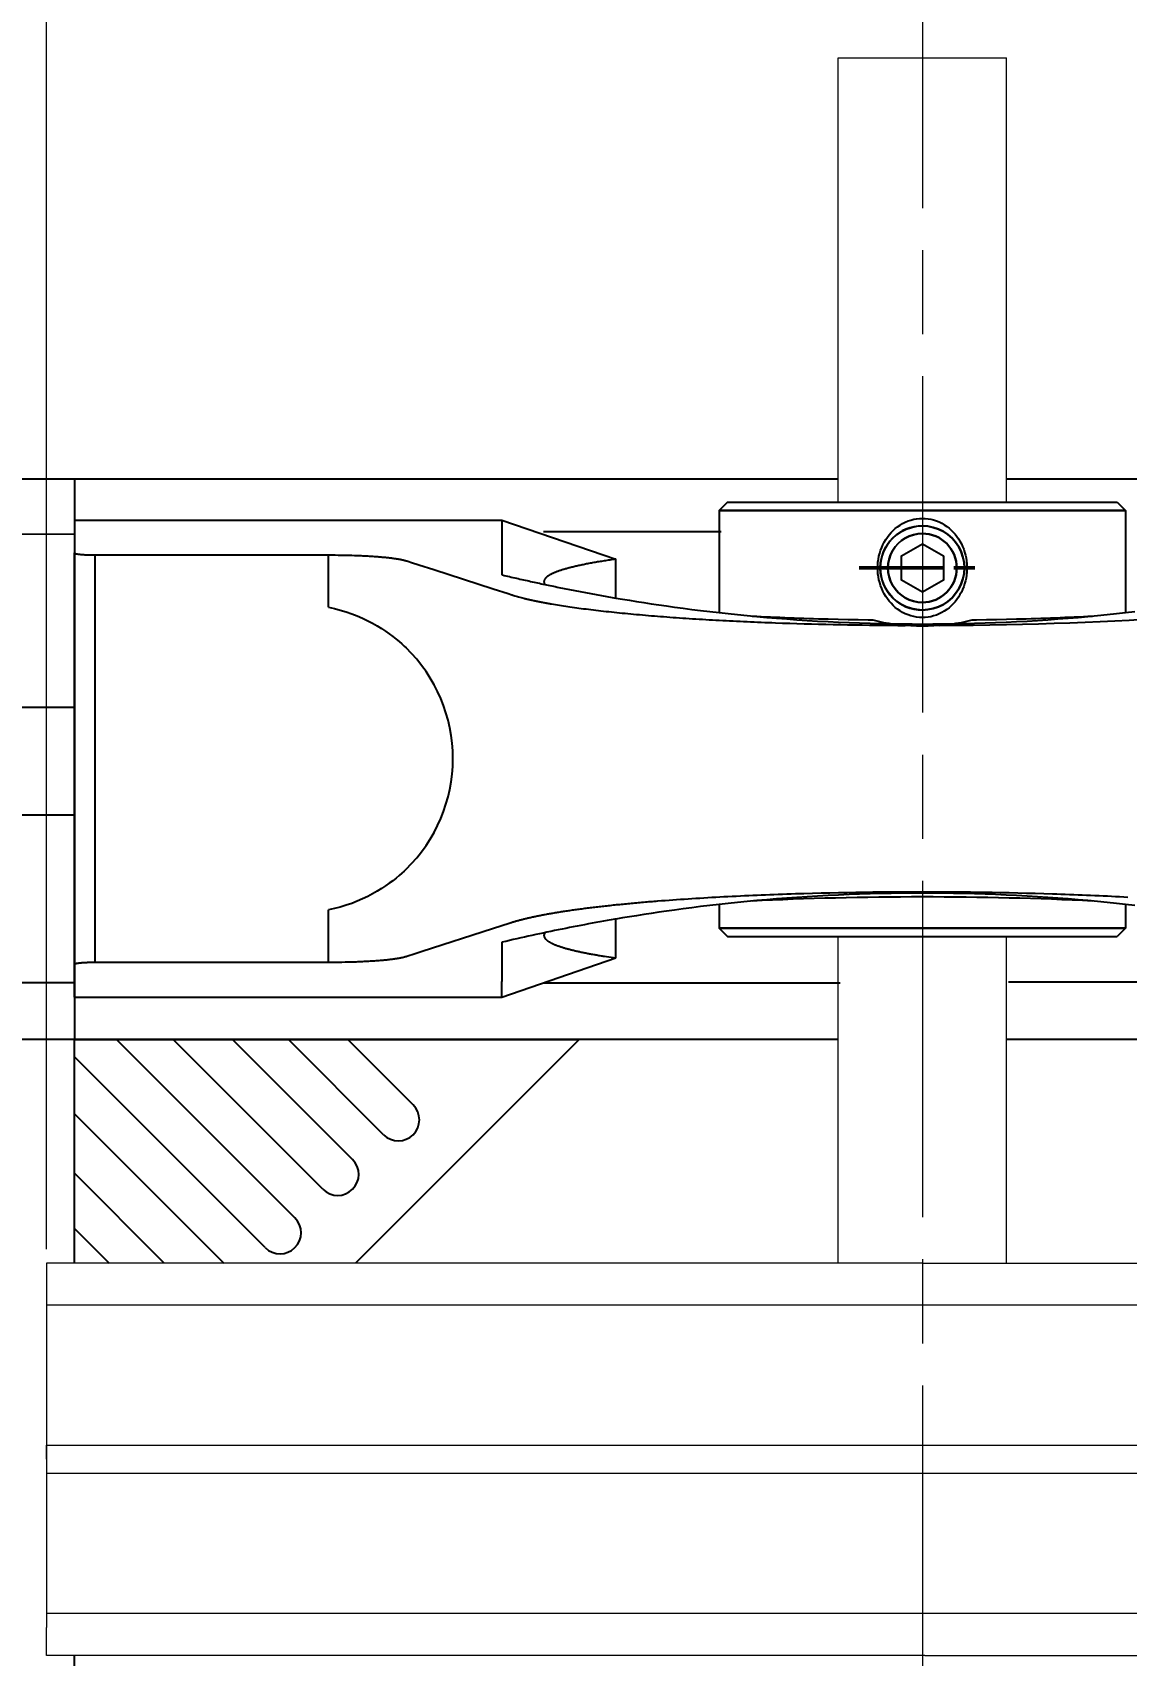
# Model space of a CAD drawing. Header units: millimetres. Extents: x 1269 to 5832, y 527 to 3540.
# Drawn here: x 1970 to 2048.1, y 959.9 to 1075.7 of the extents above; entities that cross this region are included whole.
import ezdxf

# ---------------------------------------------------------------- set-up
doc = ezdxf.new("R2010")
doc.units = ezdxf.units.MM
for name, pattern in [('ACAD_ISO08W100', [36, 24, -3, 6, -3]), ('AM_ISO08W050', [18, 12, -1.5, 3, -1.5]), ('AM_ISO08W050x2', [9, 6, -0.75, 1.5, -0.75]), ('phl_thick', [0])]:
    doc.linetypes.add(name, pattern=pattern)
doc.layers.add('AM_5', color=7, linetype='Continuous', lineweight=50)
doc.layers.add('AM_7', color=7, linetype='AM_ISO08W050', lineweight=50)
for name, color, linetype in [('HIDDEN', 7, 'Continuous'), ('Osie', 7, 'ACAD_ISO08W100'), ('projection', 7, 'Continuous'), ('THICK', 7, 'Continuous')]:
    doc.layers.add(name, color=color, linetype=linetype)
doc.styles.get("Standard").update_dxf_attribs({"font": 'arial.ttf'})
doc.dimstyles.new('AM_ISO$0', dxfattribs={"dimtxt": 3.5, "dimasz": 3.5, "dimexe": 1, "dimexo": 1, "dimgap": 1.5, "dimtad": 1, "dimdsep": 46, "dimtxsty": 'Standard', "dimcen": 0, "dimclrd": 256, "dimclre": 256, "dimclrt": 7, "dimadec": 0, "dimazin": 2, "dimtp": 0.1, "dimtm": 0.1, "dimtfac": 0.71, "dimtdec": 3, "dimtmove": 0, "dimatfit": 3, "dimfxl": 1, "dimlwd": -1, "dimlwe": -1, "dimarcsym": 1})

# ---------------------------------------------------------------- blocks, each defined once
blk = doc.blocks.new('*D7')
at = {"layer": 'AM_5', "linetype": 'ByBlock', "lineweight": 9, "transparency": 16777216}
for p, q in [((1970.98, 988.9), (1970.98, 1117.53)), ((1974.48, 1116.53), (2092.48, 1116.53)), ((2095.98, 988.9), (2095.98, 1117.53))]:
    blk.add_line(p, q, dxfattribs=at)
at = {"layer": 'AM_5', "transparency": 16777216}
for points in [[(1974.48, 1117.11), (1974.48, 1115.94), (1970.98, 1116.53)], [(2092.48, 1117.11), (2092.48, 1115.94), (2095.98, 1116.53)]]:
    blk.add_solid(points, dxfattribs=at)
at = {"layer": 'Defpoints', "color": 0, "transparency": 16777216}
for p in [(2095.98, 1116.53), (1970.98, 987.9), (2095.98, 987.9)]:
    blk.add_point(p, dxfattribs=at)
at = {"layer": 'AM_5', "color": 7, "lineweight": 9, "transparency": 16777216, "insert": (2015.1, 1119.81), "char_height": 3.5, "attachment_point": 5}
blk.add_mtext('125', dxfattribs=at)

msp = doc.modelspace()

# ---------------------------------------------------------------- linework, layer by layer
at = {"lineweight": 9}
for p, q in [((2027.481, 1073.894), (2039.481, 1073.894)), ((2027.481, 1042.194), (2027.481, 1073.894)), ((2039.481, 1042.194), (2039.481, 1073.894)), ((2027.481, 987.902), (2027.481, 1011.194)), ((2039.481, 987.902), (2039.481, 1011.194)), ((1970.982, 987.902), (1970.982, 973.894)), ((2033.482, 987.902), (1970.982, 987.902)), ((2033.481, 987.902), (2095.981, 987.902)), ((2229.031, 984.9), (1970.982, 984.9)), ((1970.982, 973.894), (1970.982, 974.894)), ((1970.982, 974.894), (2229.031, 974.894)), ((1970.982, 973.894), (1970.982, 961.894)), ((2229.031, 972.894), (1970.982, 972.894)), ((2229.031, 962.902), (1970.982, 962.902)), ((1970.982, 959.902), (1970.982, 961.894)), ((2033.657, 959.902), (1970.982, 959.902)), ((2033.657, 959.902), (2096.331, 959.902))]:
    msp.add_line(p, q, dxfattribs=at)
for p, q in [((1972.981, 1043.847), (1972.981, 1003.847)), ((1972.981, 1040.91), (2003.481, 1040.91)), ((1972.981, 1040.91), (1972.981, 1038.569)), ((2003.481, 1040.91), (2003.481, 1039.802)), ((2003.481, 1040.91), (2011.611, 1038.12)), ((2006.442, 1040.084), (2019.119, 1040.084)), ((1972.984, 1039.894), (1932.984, 1039.766)), ((1972.981, 1027.527), (1932.984, 1027.527)), ((1972.981, 1019.847), (1932.984, 1019.847)), ((1972.981, 1006.878), (1972.981, 1009.219)), ((2003.481, 1006.878), (2011.611, 1009.668)), ((1973.03, 1007.894), (1932.984, 1007.894)), ((2003.481, 1006.878), (2003.481, 1007.986)), ((2006.442, 1007.894), (2027.619, 1007.894)), ((2060.658, 1007.942), (2039.619, 1007.942)), ((1972.981, 1006.878), (2003.481, 1006.878)), ((2027.481, 1003.847), (1932.984, 1003.846)), ((1972.985, 1003.847), (2008.985, 1003.847)), ((1975.985, 1003.847), (1988.713, 991.119)), ((1990.704, 993.165), (1980.023, 1003.847)), ((1984.265, 1003.847), (1992.825, 995.287)), ((1995.032, 997.058), (1988.243, 1003.847)), ((1992.486, 1003.847), (1997.153, 999.179)), ((2008.985, 1003.847), (1993.04, 987.902)), ((2198.031, 1003.847), (2039.481, 1003.847)), ((1986.592, 988.997), (1972.985, 1002.604)), ((1972.985, 998.551), (1983.634, 987.902)), ((1979.392, 987.902), (1972.985, 994.309)), ((1972.985, 990.366), (1975.449, 987.902))]:
    msp.add_line(p, q)
for centre in [(1996.092, 998.119), (1991.764, 994.226), (1987.652, 990.058)]:
    msp.add_arc(centre, 1.5, 225, 45)
at = {"layer": 'AM_7', "linetype": 'AM_ISO08W050x2'}
msp.add_line((2028.981, 1037.494), (2037.981, 1037.494), dxfattribs=at)
at = {"layer": 'HIDDEN'}
for p, q in [((2003.481, 1039.802), (2003.481, 1038.333)), ((2003.481, 1038.333), (2003.481, 1037.599)), ((2011.611, 1036.711), (2011.611, 1038.12)), ((2003.481, 1037.599), (2003.481, 1037.232)), ((2003.481, 1037.232), (2003.481, 1037.048)), ((2003.481, 1037.048), (2003.481, 1037.025)), ((2003.481, 1037.025), (2003.481, 1037.014)), ((2003.481, 1037.014), (2003.481, 1037.008)), ((2003.481, 1037.008), (2003.481, 1037.005)), ((2003.481, 1037.005), (2003.481, 1037.004)), ((2003.481, 1037.004), (2003.481, 1037.003)), ((2003.481, 1037.003), (2003.481, 1037.003)), ((2003.481, 1037.003), (2003.481, 1037.003)), ((2003.481, 1037.003), (2003.481, 1037.003)), ((2003.481, 1037.003), (2003.481, 1037.003)), ((2003.481, 1037.003), (2003.481, 1037.003)), ((2003.481, 1037.003), (2003.482, 1037.003)), ((2003.482, 1037.003), (2003.513, 1036.995)), ((2003.513, 1036.995), (2003.638, 1036.966)), ((2003.638, 1036.966), (2003.764, 1036.936)), ((2003.764, 1036.936), (2003.89, 1036.907)), ((2003.89, 1036.907), (2004.015, 1036.878)), ((2004.015, 1036.878), (2004.141, 1036.848)), ((2004.141, 1036.848), (2004.266, 1036.819)), ((2004.266, 1036.819), (2004.392, 1036.79)), ((2004.392, 1036.79), (2004.518, 1036.762)), ((2004.518, 1036.762), (2004.644, 1036.733)), ((2004.644, 1036.733), (2004.769, 1036.704)), ((2004.769, 1036.704), (2004.895, 1036.676)), ((2004.895, 1036.676), (2005.021, 1036.648)), ((2005.021, 1036.648), (2005.147, 1036.619)), ((2005.147, 1036.619), (2005.273, 1036.591)), ((2005.273, 1036.591), (2005.399, 1036.564)), ((2005.399, 1036.564), (2005.525, 1036.536)), ((2005.525, 1036.536), (2005.651, 1036.508)), ((2005.651, 1036.508), (2005.777, 1036.48)), ((2011.611, 1036.007), (2011.611, 1036.711)), ((2005.777, 1036.48), (2005.903, 1036.453)), ((2005.903, 1036.453), (2006.029, 1036.426)), ((2006.029, 1036.426), (2006.155, 1036.399)), ((2006.155, 1036.399), (2006.281, 1036.372)), ((2006.281, 1036.372), (2006.407, 1036.345)), ((2006.407, 1036.345), (2006.533, 1036.318)), ((2006.533, 1036.318), (2006.659, 1036.291)), ((2006.659, 1036.291), (2006.786, 1036.265)), ((2006.786, 1036.265), (2006.912, 1036.238)), ((2006.912, 1036.238), (2007.038, 1036.212)), ((2007.038, 1036.212), (2007.164, 1036.186)), ((2007.164, 1036.186), (2007.291, 1036.16)), ((2007.291, 1036.16), (2007.417, 1036.134)), ((2007.417, 1036.134), (2007.544, 1036.108)), ((2007.544, 1036.108), (2007.67, 1036.082)), ((2007.67, 1036.082), (2007.796, 1036.057)), ((2007.796, 1036.057), (2007.923, 1036.031)), ((2007.923, 1036.031), (2008.049, 1036.006)), ((2008.049, 1036.006), (2008.176, 1035.981)), ((2008.176, 1035.981), (2008.302, 1035.956)), ((2008.302, 1035.956), (2008.429, 1035.931)), ((2008.429, 1035.931), (2008.555, 1035.906)), ((2008.555, 1035.906), (2008.682, 1035.881)), ((2008.682, 1035.881), (2008.809, 1035.857)), ((2008.809, 1035.857), (2008.935, 1035.832)), ((2008.935, 1035.832), (2009.062, 1035.808)), ((2009.062, 1035.808), (2009.189, 1035.784)), ((2009.189, 1035.784), (2009.315, 1035.76)), ((2009.315, 1035.76), (2009.442, 1035.736)), ((2009.442, 1035.736), (2009.569, 1035.712)), ((2009.569, 1035.712), (2009.696, 1035.689)), ((2009.696, 1035.689), (2009.823, 1035.665)), ((2009.823, 1035.665), (2009.949, 1035.642)), ((2009.949, 1035.642), (2010.076, 1035.618)), ((2010.076, 1035.618), (2010.203, 1035.595)), ((2010.203, 1035.595), (2010.33, 1035.572)), ((2010.33, 1035.572), (2010.457, 1035.549)), ((2010.457, 1035.549), (2010.584, 1035.526)), ((2010.584, 1035.526), (2010.711, 1035.504)), ((2010.711, 1035.504), (2010.838, 1035.481)), ((2010.838, 1035.481), (2010.965, 1035.459)), ((2010.965, 1035.459), (2011.092, 1035.437)), ((2011.092, 1035.437), (2011.219, 1035.414)), ((2011.219, 1035.414), (2011.346, 1035.392)), ((2011.346, 1035.392), (2011.473, 1035.371)), ((2011.473, 1035.371), (2011.6, 1035.349)), ((2011.6, 1035.349), (2011.608, 1035.347)), ((2011.608, 1035.347), (2011.61, 1035.347)), ((2011.61, 1035.347), (2011.611, 1035.347)), ((2011.611, 1035.655), (2011.611, 1036.007)), ((2011.611, 1035.479), (2011.611, 1035.655)), ((2011.611, 1035.391), (2011.611, 1035.479)), ((2011.611, 1035.369), (2011.611, 1035.391)), ((2011.611, 1035.358), (2011.611, 1035.369)), ((2011.611, 1035.352), (2011.611, 1035.358)), ((2011.611, 1035.349), (2011.611, 1035.352)), ((2011.611, 1035.348), (2011.611, 1035.349)), ((2011.611, 1035.347), (2011.611, 1035.348)), ((2011.611, 1035.347), (2011.611, 1035.347)), ((2011.611, 1035.347), (2011.611, 1035.347)), ((2011.611, 1035.347), (2011.611, 1035.347)), ((2011.611, 1035.347), (2011.611, 1035.347))]:
    msp.add_line(p, q, dxfattribs=at)
for points in [[(2027.481, 1041.594), (2033.481, 1041.594), (2047.981, 1041.594), (2033.481, 1041.594), (2018.981, 1041.594), (2033.481, 1041.594)], [(2039.481, 1041.594), (2033.481, 1041.594)], [(2033.481, 1011.794), (2027.481, 1011.794), (2033.481, 1011.794), (2047.981, 1011.794), (2033.481, 1011.794), (2018.981, 1011.794), (2033.481, 1011.794), (2039.481, 1011.794)]]:
    msp.add_lwpolyline(points, close=True, dxfattribs=at)
msp.add_lwpolyline([(2033.481, 1035.035, -1.0000002), (2033.481, 1039.953, 1.0000002)], format="xyb", close=True, dxfattribs=at)
for points in [[(2031.981, 1038.36), (2031.981, 1038.36)], [(2034.981, 1038.36), (2034.981, 1038.36)], [(2031.981, 1036.628), (2031.981, 1036.628)], [(2034.981, 1036.628), (2034.981, 1036.628)], [(2011.611, 1035.347), (2012.086, 1035.267), (2012.575, 1035.186), (2013.08, 1035.105), (2013.597, 1035.024), (2014.125, 1034.943), (2014.666, 1034.863), (2015.226, 1034.782), (2015.806, 1034.701), (2016.405, 1034.62), (2017.023, 1034.54), (2017.659, 1034.461), (2018.312, 1034.382), (2018.981, 1034.305), (2019.635, 1034.234), (2020.302, 1034.164), (2020.981, 1034.096), (2021.672, 1034.032), (2022.374, 1033.97), (2023.085, 1033.91), (2023.804, 1033.855), (2024.532, 1033.803), (2025.266, 1033.754), (2026.007, 1033.709), (2026.752, 1033.668), (2027.5, 1033.632), (2028.252, 1033.599), (2029.004, 1033.571), (2029.757, 1033.547), (2030.508, 1033.528), (2031.258, 1033.513), (2032.004, 1033.503), (2032.745, 1033.496), (2033.481, 1033.494), (2034.217, 1033.496), (2034.958, 1033.503), (2035.704, 1033.513), (2036.454, 1033.528), (2037.205, 1033.547), (2037.958, 1033.571), (2038.711, 1033.599), (2039.462, 1033.632), (2040.21, 1033.668), (2040.955, 1033.709), (2041.696, 1033.754), (2042.43, 1033.803), (2043.158, 1033.855), (2043.877, 1033.91), (2044.588, 1033.97), (2045.29, 1034.032), (2045.981, 1034.096), (2046.66, 1034.164), (2047.327, 1034.234), (2047.981, 1034.305), (2048.65, 1034.382)], [(2033.481, 1035.762), (2033.481, 1035.762)], [(2048.65, 1013.406), (2047.981, 1013.483), (2047.327, 1013.555), (2046.66, 1013.624), (2045.981, 1013.692), (2045.29, 1013.757), (2044.588, 1013.819), (2043.877, 1013.878), (2043.158, 1013.933), (2042.43, 1013.986), (2041.696, 1014.034), (2040.955, 1014.079), (2040.21, 1014.12), (2039.462, 1014.156), (2038.711, 1014.189), (2037.958, 1014.217), (2037.205, 1014.241), (2036.454, 1014.26), (2035.704, 1014.275), (2034.958, 1014.286), (2034.217, 1014.292), (2033.481, 1014.294), (2032.745, 1014.292), (2032.004, 1014.286), (2031.258, 1014.275), (2030.508, 1014.26), (2029.757, 1014.241), (2029.004, 1014.217), (2028.252, 1014.189), (2027.5, 1014.156), (2026.752, 1014.12), (2026.007, 1014.079), (2025.266, 1014.034), (2024.532, 1013.986), (2023.804, 1013.933), (2023.085, 1013.878), (2022.374, 1013.819), (2021.672, 1013.757), (2020.981, 1013.692), (2020.302, 1013.624), (2019.635, 1013.555), (2018.981, 1013.483), (2018.312, 1013.406), (2017.659, 1013.328), (2017.023, 1013.248), (2016.405, 1013.168), (2015.806, 1013.087), (2015.226, 1013.006), (2014.666, 1012.925), (2014.125, 1012.845), (2013.597, 1012.764), (2013.08, 1012.683), (2012.575, 1012.602), (2012.086, 1012.521), (2011.611, 1012.441)]]:
    msp.add_lwpolyline(points, dxfattribs=at)
at = {"layer": 'Osie', "linetype": 'ACAD_ISO08W100', "lineweight": 9}
msp.add_line((2033.481, 1123.17), (2033.481, 653.46), dxfattribs=at)
at = {"layer": 'projection', "color": 7, "linetype": 'phl_thick'}
for p, q in [((1932.984, 1043.846), (2027.481, 1043.847)), ((2039.481, 1043.847), (2198.031, 1043.847)), ((1972.985, 987.902), (1972.985, 1003.847)), ((1972.985, 793.894), (1972.985, 959.902))]:
    msp.add_line(p, q, dxfattribs=at)
at = {"layer": 'THICK'}
for p, q in [((1972.981, 1038.568), (1972.981, 1038.569)), ((1972.981, 1038.569), (1972.981, 1038.569)), ((1972.981, 1038.569), (1972.981, 1038.569)), ((1972.981, 1038.569), (1972.981, 1038.568)), ((1972.981, 1038.567), (1972.981, 1038.568)), ((1972.981, 1038.568), (1972.981, 1038.568)), ((1972.981, 1038.568), (1972.981, 1038.565)), ((1972.981, 1038.565), (1972.981, 1038.567)), ((1972.981, 1038.561), (1972.981, 1038.565)), ((1972.981, 1038.565), (1972.982, 1038.563)), ((1972.981, 1038.554), (1972.981, 1038.561)), ((1972.981, 1038.538), (1972.981, 1038.554)), ((1972.981, 1038.291), (1972.981, 1038.538)), ((1972.981, 1037.796), (1972.981, 1038.291)), ((1972.981, 1036.806), (1972.981, 1037.796)), ((1972.982, 1038.563), (1972.983, 1038.561)), ((1972.983, 1038.561), (1972.984, 1038.559)), ((1972.984, 1038.559), (1972.986, 1038.556)), ((1972.986, 1038.556), (1972.988, 1038.554)), ((1972.988, 1038.554), (1972.991, 1038.552)), ((1972.991, 1038.552), (1972.994, 1038.549)), ((1972.994, 1038.549), (1972.997, 1038.547)), ((1972.997, 1038.547), (1973, 1038.545)), ((1973, 1038.545), (1973.004, 1038.542)), ((1973.004, 1038.542), (1973.009, 1038.54)), ((1973.009, 1038.54), (1973.014, 1038.538)), ((1973.014, 1038.538), (1973.019, 1038.535)), ((1973.019, 1038.535), (1973.024, 1038.533)), ((1973.024, 1038.533), (1973.03, 1038.531)), ((1973.03, 1038.531), (1973.037, 1038.528)), ((1973.037, 1038.528), (1973.044, 1038.526)), ((1973.044, 1038.526), (1973.051, 1038.524)), ((1973.051, 1038.524), (1973.059, 1038.521)), ((1973.059, 1038.521), (1973.067, 1038.519)), ((1973.067, 1038.519), (1973.075, 1038.516)), ((1973.075, 1038.516), (1973.084, 1038.514)), ((1973.084, 1038.514), (1973.094, 1038.512)), ((1973.094, 1038.512), (1973.103, 1038.51)), ((1973.103, 1038.51), (1973.114, 1038.507)), ((1973.114, 1038.507), (1973.124, 1038.505)), ((1973.124, 1038.505), (1973.135, 1038.503)), ((1973.135, 1038.503), (1973.147, 1038.5)), ((1973.147, 1038.5), (1973.159, 1038.498)), ((1973.159, 1038.498), (1973.171, 1038.496)), ((1973.171, 1038.496), (1973.184, 1038.494)), ((1973.184, 1038.494), (1973.197, 1038.491)), ((1973.197, 1038.491), (1973.211, 1038.489)), ((1973.211, 1038.489), (1973.225, 1038.487)), ((1973.225, 1038.487), (1973.239, 1038.485)), ((1973.239, 1038.485), (1973.254, 1038.483)), ((1973.254, 1038.483), (1973.269, 1038.481)), ((1973.269, 1038.481), (1973.284, 1038.479)), ((1973.284, 1038.479), (1973.3, 1038.477)), ((1973.3, 1038.477), (1973.317, 1038.475)), ((1973.317, 1038.475), (1973.333, 1038.473)), ((1973.333, 1038.473), (1973.35, 1038.471)), ((1973.35, 1038.471), (1973.368, 1038.469)), ((1973.368, 1038.469), (1973.385, 1038.467)), ((1973.385, 1038.467), (1973.403, 1038.465)), ((1973.403, 1038.465), (1973.422, 1038.463)), ((1973.422, 1038.463), (1973.44, 1038.461)), ((1973.44, 1038.461), (1973.459, 1038.459)), ((1973.459, 1038.459), (1973.479, 1038.458)), ((1973.479, 1038.458), (1973.498, 1038.456)), ((1973.498, 1038.456), (1973.518, 1038.454)), ((1973.518, 1038.454), (1973.538, 1038.453)), ((1973.538, 1038.453), (1973.559, 1038.451)), ((1973.559, 1038.451), (1973.579, 1038.45)), ((1973.579, 1038.45), (1973.6, 1038.448)), ((1973.6, 1038.448), (1973.621, 1038.447)), ((1973.621, 1038.447), (1973.642, 1038.445)), ((1973.642, 1038.445), (1973.664, 1038.444)), ((1973.664, 1038.444), (1973.686, 1038.442)), ((1973.686, 1038.442), (1973.73, 1038.44)), ((1973.73, 1038.44), (1973.774, 1038.437)), ((1973.774, 1038.437), (1973.819, 1038.435)), ((1973.819, 1038.435), (1973.865, 1038.433)), ((1973.865, 1038.433), (1973.911, 1038.431)), ((1973.911, 1038.431), (1973.957, 1038.43)), ((1973.957, 1038.43), (1974.003, 1038.428)), ((1974.003, 1038.428), (1974.05, 1038.427)), ((1974.05, 1038.427), (1974.143, 1038.424)), ((1974.143, 1038.424), (1974.189, 1038.424)), ((1974.189, 1038.424), (1974.235, 1038.423)), ((1974.235, 1038.423), (1974.281, 1038.422)), ((1974.281, 1038.422), (1974.326, 1038.422)), ((1974.326, 1038.422), (1974.371, 1038.422)), ((1974.371, 1038.422), (1974.415, 1038.421)), ((1974.415, 1038.421), (1974.427, 1038.421)), ((1974.427, 1038.421), (1974.429, 1038.421)), ((1974.429, 1038.421), (1974.431, 1038.421)), ((1974.431, 1038.421), (1974.431, 1038.421)), ((1974.431, 1038.421), (1974.431, 1038.421)), ((1974.431, 1038.421), (1974.431, 1038.421)), ((1974.431, 1038.421), (1974.431, 1038.42)), ((1974.431, 1038.42), (1974.431, 1038.418)), ((1974.431, 1038.418), (1974.431, 1038.414)), ((1974.431, 1038.414), (1974.431, 1038.399)), ((1974.431, 1038.399), (1974.431, 1038.276)), ((1974.431, 1038.276), (1974.431, 1037.786)), ((1974.431, 1037.786), (1974.431, 1036.806)), ((2008.897, 1037.646), (2008.823, 1037.629)), ((2008.972, 1037.662), (2008.897, 1037.646)), ((2009.048, 1037.679), (2008.972, 1037.662)), ((2009.125, 1037.695), (2009.048, 1037.679)), ((2009.203, 1037.712), (2009.125, 1037.695)), ((2009.282, 1037.728), (2009.203, 1037.712)), ((2009.362, 1037.745), (2009.282, 1037.728)), ((2009.443, 1037.761), (2009.362, 1037.745)), ((2009.526, 1037.777), (2009.443, 1037.761)), ((2009.609, 1037.793), (2009.526, 1037.777)), ((2009.693, 1037.809), (2009.609, 1037.793)), ((2009.779, 1037.825), (2009.693, 1037.809)), ((2009.865, 1037.841), (2009.779, 1037.825)), ((2009.952, 1037.857), (2009.865, 1037.841)), ((2010.04, 1037.873), (2009.952, 1037.857)), ((2010.13, 1037.889), (2010.04, 1037.873)), ((2010.22, 1037.904), (2010.13, 1037.889)), ((2010.311, 1037.92), (2010.22, 1037.904)), ((2010.403, 1037.935), (2010.311, 1037.92)), ((2010.496, 1037.951), (2010.403, 1037.935)), ((2010.59, 1037.966), (2010.496, 1037.951)), ((2010.685, 1037.981), (2010.59, 1037.966)), ((2010.78, 1037.997), (2010.685, 1037.981)), ((2010.877, 1038.012), (2010.78, 1037.997)), ((2010.974, 1038.027), (2010.877, 1038.012)), ((2011.073, 1038.042), (2010.974, 1038.027)), ((2011.172, 1038.057), (2011.073, 1038.042)), ((2011.272, 1038.072), (2011.172, 1038.057)), ((2011.373, 1038.086), (2011.272, 1038.072)), ((2011.475, 1038.101), (2011.373, 1038.086)), ((2011.578, 1038.116), (2011.475, 1038.101)), ((2011.604, 1038.119), (2011.578, 1038.116)), ((2011.601, 1038.122), (2011.608, 1038.121)), ((2011.61, 1038.12), (2011.604, 1038.119)), ((2011.608, 1038.121), (2011.61, 1038.12)), ((2011.61, 1038.12), (2011.611, 1038.12)), ((2011.611, 1038.12), (2011.61, 1038.12)), ((2011.611, 1038.12), (2011.611, 1038.12)), ((1972.981, 1034.826), (1972.981, 1036.806)), ((1974.431, 1036.806), (1974.431, 1032.886)), ((2006.482, 1036.532), (2006.481, 1036.514)), ((2006.481, 1036.514), (2006.482, 1036.496)), ((2006.484, 1036.55), (2006.482, 1036.532)), ((2006.482, 1036.496), (2006.483, 1036.478)), ((2006.487, 1036.568), (2006.484, 1036.55)), ((2006.491, 1036.586), (2006.487, 1036.568)), ((2006.496, 1036.604), (2006.491, 1036.586)), ((2006.503, 1036.622), (2006.496, 1036.604)), ((2006.51, 1036.64), (2006.503, 1036.622)), ((2006.519, 1036.658), (2006.51, 1036.64)), ((2006.529, 1036.676), (2006.519, 1036.658)), ((2006.54, 1036.694), (2006.529, 1036.676)), ((2006.553, 1036.712), (2006.54, 1036.694)), ((2006.566, 1036.73), (2006.553, 1036.712)), ((2006.581, 1036.748), (2006.566, 1036.73)), ((2006.597, 1036.766), (2006.581, 1036.748)), ((2006.614, 1036.784), (2006.597, 1036.766)), ((2006.632, 1036.802), (2006.614, 1036.784)), ((2006.652, 1036.82), (2006.632, 1036.802)), ((2006.672, 1036.838), (2006.652, 1036.82)), ((2006.694, 1036.856), (2006.672, 1036.838)), ((2006.717, 1036.874), (2006.694, 1036.856)), ((2006.742, 1036.892), (2006.717, 1036.874)), ((2006.767, 1036.91), (2006.742, 1036.892)), ((2006.794, 1036.928), (2006.767, 1036.91)), ((2006.822, 1036.946), (2006.794, 1036.928)), ((2006.851, 1036.964), (2006.822, 1036.946)), ((2006.881, 1036.982), (2006.851, 1036.964)), ((2006.912, 1037), (2006.881, 1036.982)), ((2006.945, 1037.018), (2006.912, 1037)), ((2006.979, 1037.036), (2006.945, 1037.018)), ((2007.014, 1037.054), (2006.979, 1037.036)), ((2007.05, 1037.072), (2007.014, 1037.054)), ((2007.087, 1037.09), (2007.05, 1037.072)), ((2007.126, 1037.108), (2007.087, 1037.09)), ((2007.166, 1037.126), (2007.126, 1037.108)), ((2007.206, 1037.143), (2007.166, 1037.126)), ((2007.249, 1037.161), (2007.206, 1037.143)), ((2007.292, 1037.179), (2007.249, 1037.161)), ((2007.336, 1037.197), (2007.292, 1037.179)), ((2007.382, 1037.215), (2007.336, 1037.197)), ((2007.429, 1037.232), (2007.382, 1037.215)), ((2007.477, 1037.25), (2007.429, 1037.232)), ((2007.526, 1037.268), (2007.477, 1037.25)), ((2007.576, 1037.285), (2007.526, 1037.268)), ((2007.628, 1037.303), (2007.576, 1037.285)), ((2007.681, 1037.32), (2007.628, 1037.303)), ((2007.734, 1037.338), (2007.681, 1037.32)), ((2007.789, 1037.355), (2007.734, 1037.338)), ((2007.846, 1037.373), (2007.789, 1037.355)), ((2007.903, 1037.39), (2007.846, 1037.373)), ((2007.961, 1037.408), (2007.903, 1037.39)), ((2008.021, 1037.425), (2007.961, 1037.408)), ((2008.081, 1037.442), (2008.021, 1037.425)), ((2008.143, 1037.459), (2008.081, 1037.442)), ((2008.206, 1037.477), (2008.143, 1037.459)), ((2008.27, 1037.494), (2008.206, 1037.477)), ((2008.336, 1037.511), (2008.27, 1037.494)), ((2008.402, 1037.528), (2008.336, 1037.511)), ((2008.469, 1037.545), (2008.402, 1037.528)), ((2008.538, 1037.562), (2008.469, 1037.545)), ((2008.607, 1037.579), (2008.538, 1037.562)), ((2008.678, 1037.596), (2008.607, 1037.579)), ((2008.75, 1037.612), (2008.678, 1037.596)), ((2008.823, 1037.629), (2008.75, 1037.612)), ((2006.483, 1036.478), (2006.486, 1036.459)), ((2006.486, 1036.459), (2006.49, 1036.441)), ((2006.49, 1036.441), (2006.495, 1036.423)), ((2006.495, 1036.423), (2006.502, 1036.405)), ((2006.502, 1036.405), (2006.509, 1036.387)), ((2006.509, 1036.387), (2006.518, 1036.368)), ((2006.518, 1036.368), (2006.528, 1036.35)), ((2006.528, 1036.35), (2006.539, 1036.332)), ((2006.539, 1036.332), (2006.552, 1036.314)), ((1972.981, 1018.987), (1972.981, 1034.826)), ((1974.431, 1032.886), (1974.431, 1025.047)), ((1974.431, 1025.047), (1974.431, 1009.367)), ((1972.981, 1011.068), (1972.981, 1018.987)), ((2010.191, 1012.191), (2009.921, 1012.141)), ((2010.461, 1012.24), (2010.191, 1012.191)), ((2010.73, 1012.288), (2010.461, 1012.24)), ((2011, 1012.336), (2010.73, 1012.288)), ((2011.27, 1012.383), (2011, 1012.336)), ((2011.54, 1012.429), (2011.27, 1012.383)), ((2011.608, 1012.441), (2011.54, 1012.429)), ((2011.61, 1012.441), (2011.608, 1012.441)), ((2011.611, 1012.441), (2011.61, 1012.441)), ((2011.611, 1012.44), (2011.611, 1012.441)), ((2011.611, 1012.441), (2011.611, 1012.441)), ((2011.611, 1012.441), (2011.611, 1012.441)), ((2011.611, 1012.441), (2011.611, 1012.441)), ((2011.611, 1012.441), (2011.611, 1012.441)), ((2011.611, 1012.437), (2011.611, 1012.44)), ((2011.611, 1012.414), (2011.611, 1012.437)), ((2011.611, 1012.32), (2011.611, 1012.414)), ((2011.611, 1012.133), (2011.611, 1012.32)), ((1972.981, 1010.078), (1972.981, 1011.068)), ((2004.554, 1011.035), (2004.286, 1010.974)), ((2004.821, 1011.095), (2004.554, 1011.035)), ((2005.088, 1011.156), (2004.821, 1011.095)), ((2005.356, 1011.215), (2005.088, 1011.156)), ((2005.623, 1011.274), (2005.356, 1011.215)), ((2005.891, 1011.333), (2005.623, 1011.274)), ((2006.159, 1011.391), (2005.891, 1011.333)), ((2006.427, 1011.448), (2006.159, 1011.391)), ((2006.695, 1011.505), (2006.427, 1011.448)), ((2006.963, 1011.561), (2006.695, 1011.505)), ((2007.232, 1011.616), (2006.963, 1011.561)), ((2007.5, 1011.671), (2007.232, 1011.616)), ((2007.769, 1011.726), (2007.5, 1011.671)), ((2008.037, 1011.78), (2007.769, 1011.726)), ((2008.306, 1011.833), (2008.037, 1011.78)), ((2008.575, 1011.886), (2008.306, 1011.833)), ((2008.844, 1011.938), (2008.575, 1011.886)), ((2009.113, 1011.99), (2008.844, 1011.938)), ((2009.383, 1012.041), (2009.113, 1011.99)), ((2009.652, 1012.092), (2009.383, 1012.041)), ((2009.921, 1012.141), (2009.652, 1012.092)), ((2011.611, 1011.385), (2011.611, 1012.133)), ((2011.611, 1009.668), (2011.611, 1011.385)), ((1972.981, 1009.583), (1972.981, 1010.078)), ((2003.482, 1010.785), (2003.481, 1010.785)), ((2003.481, 1010.785), (2003.481, 1010.785)), ((2003.481, 1010.785), (2003.481, 1010.785)), ((2003.481, 1010.785), (2003.481, 1010.785)), ((2003.481, 1010.785), (2003.481, 1010.785)), ((2003.481, 1010.785), (2003.481, 1010.784)), ((2003.481, 1010.784), (2003.481, 1010.782)), ((2003.481, 1010.782), (2003.481, 1010.779)), ((2003.481, 1010.779), (2003.481, 1010.755)), ((2003.481, 1010.755), (2003.481, 1010.706)), ((2003.481, 1010.706), (2003.481, 1010.511)), ((2003.481, 1010.511), (2003.481, 1008.951)), ((2003.486, 1010.786), (2003.482, 1010.785)), ((2003.753, 1010.849), (2003.486, 1010.786)), ((2004.019, 1010.912), (2003.753, 1010.849)), ((2004.286, 1010.974), (2004.019, 1010.912)), ((1972.989, 1009.235), (1972.981, 1009.583)), ((2003.481, 1008.951), (2003.481, 1007.986))]:
    msp.add_line(p, q, dxfattribs=at)
for points in [[(2019.581, 1042.194), (2018.981, 1041.594)], [(2018.981, 1041.594), (2018.981, 1034.305)], [(2019.581, 1042.194), (2033.481, 1042.194), (2047.381, 1042.194)], [(2047.381, 1042.194), (2047.981, 1041.594), (2047.981, 1034.305)], [(1974.431, 1038.421), (1983.794, 1038.421), (1988.475, 1038.421), (1990.816, 1038.421), (1991.108, 1038.421), (1991.111, 1038.421), (1991.112, 1038.421), (1991.113, 1038.421), (1991.116, 1038.421), (1991.122, 1038.421), (1991.134, 1038.421), (1991.158, 1038.421), (1991.205, 1038.421), (1991.397, 1038.421), (1991.591, 1038.419), (1991.786, 1038.417), (1991.982, 1038.415), (1992.179, 1038.411), (1992.375, 1038.407), (1992.572, 1038.402), (1992.768, 1038.397), (1992.964, 1038.391), (1993.158, 1038.384), (1993.35, 1038.376), (1993.446, 1038.372), (1993.541, 1038.367), (1993.635, 1038.363), (1993.729, 1038.358), (1993.822, 1038.353), (1993.914, 1038.348), (1994.005, 1038.343), (1994.096, 1038.337), (1994.185, 1038.332), (1994.274, 1038.326), (1994.362, 1038.32), (1994.448, 1038.314), (1994.534, 1038.308), (1994.618, 1038.302), (1994.702, 1038.295), (1994.784, 1038.288), (1994.864, 1038.281), (1994.944, 1038.274), (1995.022, 1038.267), (1995.099, 1038.26), (1995.174, 1038.253), (1995.248, 1038.245), (1995.321, 1038.238), (1995.392, 1038.23), (1995.462, 1038.222), (1995.53, 1038.214), (1995.596, 1038.206), (1995.661, 1038.198), (1995.724, 1038.189), (1995.786, 1038.181), (1995.846, 1038.173), (1995.904, 1038.164), (1995.961, 1038.155), (1996.016, 1038.147), (1996.07, 1038.138), (1996.121, 1038.129), (1996.171, 1038.12), (1996.22, 1038.111), (1996.266, 1038.102), (1996.311, 1038.093), (1996.354, 1038.084), (1996.396, 1038.075), (1996.435, 1038.066), (1996.473, 1038.057), (1996.51, 1038.048), (1996.544, 1038.038), (1996.577, 1038.029), (1996.609, 1038.02), (1996.638, 1038.011), (1996.642, 1038.01), (1996.642, 1038.01), (1996.643, 1038.009), (1996.644, 1038.009), (1996.648, 1038.008), (1996.656, 1038.005), (1996.689, 1037.994), (1996.756, 1037.973), (1997.021, 1037.888), (1997.551, 1037.717), (1998.612, 1037.375), (2000.734, 1036.692), (2002.856, 1036.008), (2003.916, 1035.666), (2004.182, 1035.581), (2004.198, 1035.576), (2004.202, 1035.574), (2004.207, 1035.573), (2004.217, 1035.57), (2004.255, 1035.558), (2004.334, 1035.533), (2004.414, 1035.509), (2004.498, 1035.484), (2004.583, 1035.46), (2004.67, 1035.435), (2004.76, 1035.411), (2004.852, 1035.386), (2004.946, 1035.362), (2005.042, 1035.338), (2005.091, 1035.325), (2005.141, 1035.313), (2005.191, 1035.301), (2005.242, 1035.289), (2005.293, 1035.277), (2005.345, 1035.265), (2005.397, 1035.253), (2005.45, 1035.24), (2005.504, 1035.228), (2005.558, 1035.216), (2005.612, 1035.204), (2005.668, 1035.192), (2005.723, 1035.18), (2005.78, 1035.168), (2005.837, 1035.156), (2005.894, 1035.144), (2005.952, 1035.132), (2006.011, 1035.12), (2006.07, 1035.108), (2006.13, 1035.096), (2006.19, 1035.084), (2006.251, 1035.072), (2006.312, 1035.06), (2006.374, 1035.048), (2006.437, 1035.036), (2006.5, 1035.025), (2006.564, 1035.013), (2006.628, 1035.001), (2006.693, 1034.989), (2006.758, 1034.977), (2006.824, 1034.965), (2006.891, 1034.954), (2006.958, 1034.942), (2007.026, 1034.93), (2007.163, 1034.907), (2007.302, 1034.883), (2007.443, 1034.86), (2007.587, 1034.837), (2007.733, 1034.814), (2007.881, 1034.791), (2008.031, 1034.768), (2008.184, 1034.746), (2008.339, 1034.723), (2008.495, 1034.7), (2008.655, 1034.678), (2008.816, 1034.656), (2008.979, 1034.633), (2009.145, 1034.611), (2009.312, 1034.589), (2009.482, 1034.568), (2009.654, 1034.546), (2009.828, 1034.524), (2010.004, 1034.503), (2010.182, 1034.482), (2010.362, 1034.461), (2010.544, 1034.44), (2010.728, 1034.419), (2010.914, 1034.398), (2011.102, 1034.378), (2011.292, 1034.357), (2011.484, 1034.337), (2011.678, 1034.317), (2011.874, 1034.297), (2012.071, 1034.277), (2012.271, 1034.258), (2012.472, 1034.239), (2012.675, 1034.219), (2012.88, 1034.2), (2013.087, 1034.182), (2013.295, 1034.163), (2013.505, 1034.144), (2013.717, 1034.126), (2013.93, 1034.108), (2014.145, 1034.09), (2014.362, 1034.073), (2014.58, 1034.055), (2014.8, 1034.038), (2015.022, 1034.021), (2015.245, 1034.004), (2015.469, 1033.987), (2015.695, 1033.971), (2015.922, 1033.954), (2016.151, 1033.938), (2016.381, 1033.923), (2016.612, 1033.907), (2016.845, 1033.892), (2017.078, 1033.876), (2017.314, 1033.861), (2017.55, 1033.847), (2017.788, 1033.832), (2018.026, 1033.818), (2018.266, 1033.804), (2018.507, 1033.79), (2018.749, 1033.777), (2018.992, 1033.763), (2019.236, 1033.75), (2019.481, 1033.737), (2019.727, 1033.725), (2019.974, 1033.712), (2020.221, 1033.7), (2020.47, 1033.688), (2020.719, 1033.676), (2020.969, 1033.665), (2021.22, 1033.654), (2021.471, 1033.643), (2021.724, 1033.632), (2021.976, 1033.621), (2022.23, 1033.611), (2022.484, 1033.601), (2022.738, 1033.591), (2022.993, 1033.582), (2023.505, 1033.563), (2024.018, 1033.546), (2024.533, 1033.53), (2025.048, 1033.514), (2025.565, 1033.5), (2026.082, 1033.486), (2026.599, 1033.473), (2027.117, 1033.462), (2027.634, 1033.451), (2028.151, 1033.441), (2028.668, 1033.433), (2029.184, 1033.425), (2029.698, 1033.418), (2030.212, 1033.412), (2030.723, 1033.407), (2031.234, 1033.402), (2031.742, 1033.399), (2031.995, 1033.398), (2032.248, 1033.397)], [(1991.111, 1034.686), (1991.111, 1038.421)], [(1991.111, 1034.686), (1991.526, 1034.595), (1991.943, 1034.488), (1992.356, 1034.364), (1992.762, 1034.224), (1993.158, 1034.07), (1993.541, 1033.904), (1993.908, 1033.729), (1994.258, 1033.546), (1994.588, 1033.358), (1994.896, 1033.168), (1995.181, 1032.98), (1995.445, 1032.795), (1995.694, 1032.608), (1995.928, 1032.423), (1996.142, 1032.244), (1996.334, 1032.075), (1996.502, 1031.922), (1996.642, 1031.787)], [(2021.34, 1034.063), (2021.664, 1034.046), (2021.99, 1034.031), (2022.319, 1034.015), (2022.65, 1034), (2022.984, 1033.986), (2023.319, 1033.972), (2023.657, 1033.958), (2023.996, 1033.945), (2024.338, 1033.932), (2024.681, 1033.92), (2025.026, 1033.908), (2025.372, 1033.896), (2025.72, 1033.886), (2026.069, 1033.875), (2026.42, 1033.865), (2026.771, 1033.856), (2027.478, 1033.839), (2028.188, 1033.823), (2028.902, 1033.81), (2029.617, 1033.798), (2029.796, 1033.796), (2029.885, 1033.794), (2029.897, 1033.794), (2029.902, 1033.793), (2029.914, 1033.79), (2029.938, 1033.784), (2030.127, 1033.737), (2030.317, 1033.693), (2030.508, 1033.652), (2030.699, 1033.613), (2030.891, 1033.577), (2031.083, 1033.544), (2031.275, 1033.513)], [(2034.714, 1033.397), (2034.507, 1033.381), (2034.301, 1033.367), (2034.095, 1033.357), (2033.889, 1033.35), (2033.685, 1033.346), (2033.481, 1033.344), (2033.277, 1033.346), (2033.073, 1033.35), (2032.867, 1033.357), (2032.661, 1033.367), (2032.455, 1033.381), (2032.248, 1033.397)], [(2035.687, 1033.513), (2035.879, 1033.544), (2036.071, 1033.577), (2036.263, 1033.613), (2036.454, 1033.652), (2036.645, 1033.693), (2036.835, 1033.737), (2037.024, 1033.784), (2037.048, 1033.79), (2037.06, 1033.793), (2037.066, 1033.794), (2037.077, 1033.794), (2037.166, 1033.796), (2037.345, 1033.798), (2038.06, 1033.81), (2038.774, 1033.823), (2039.484, 1033.839), (2040.191, 1033.856), (2040.542, 1033.865), (2040.893, 1033.875), (2041.242, 1033.886), (2041.59, 1033.896), (2041.936, 1033.908), (2042.281, 1033.92), (2042.624, 1033.932), (2042.966, 1033.945), (2043.305, 1033.958), (2043.643, 1033.972), (2043.978, 1033.986), (2044.312, 1034), (2044.643, 1034.015), (2044.972, 1034.031), (2045.298, 1034.046), (2045.622, 1034.063)], [(1996.642, 1016.001), (1996.502, 1015.867), (1996.334, 1015.713), (1996.142, 1015.545), (1995.928, 1015.366), (1995.694, 1015.18), (1995.445, 1014.993), (1995.181, 1014.808), (1994.896, 1014.62), (1994.588, 1014.43), (1994.258, 1014.243), (1993.908, 1014.06), (1993.541, 1013.884), (1993.158, 1013.718), (1992.762, 1013.564), (1992.356, 1013.425), (1991.943, 1013.3), (1991.526, 1013.193), (1991.111, 1013.102)], [(1972.981, 1009.219), (1972.981, 1009.222), (1972.982, 1009.225), (1972.984, 1009.228), (1972.986, 1009.231), (1972.989, 1009.235), (1972.992, 1009.238), (1972.996, 1009.241), (1973.001, 1009.244), (1973.006, 1009.247), (1973.012, 1009.25), (1973.018, 1009.253), (1973.025, 1009.256), (1973.033, 1009.259), (1973.041, 1009.262), (1973.05, 1009.264), (1973.06, 1009.267), (1973.07, 1009.27), (1973.081, 1009.273), (1973.092, 1009.276), (1973.104, 1009.279), (1973.117, 1009.282), (1973.13, 1009.285), (1973.158, 1009.29), (1973.189, 1009.295), (1973.221, 1009.301), (1973.255, 1009.306), (1973.291, 1009.311), (1973.329, 1009.315), (1973.369, 1009.32), (1973.409, 1009.324), (1973.452, 1009.328), (1973.497, 1009.332), (1973.543, 1009.336), (1973.591, 1009.34), (1973.641, 1009.343), (1973.693, 1009.346), (1973.746, 1009.349), (1973.8, 1009.352), (1973.856, 1009.355), (1973.912, 1009.357), (1973.969, 1009.359), (1974.028, 1009.361), (1974.086, 1009.363), (1974.205, 1009.365), (1974.324, 1009.366), (1974.383, 1009.367), (1974.412, 1009.367), (1974.427, 1009.367), (1974.431, 1009.367), (1974.431, 1009.367), (1974.432, 1009.367), (1974.433, 1009.367), (1974.436, 1009.367), (1974.447, 1009.367), (1974.468, 1009.367), (1974.555, 1009.367), (1975.94, 1009.367), (1981.482, 1009.367), (1987.024, 1009.367), (1989.795, 1009.367), (1990.488, 1009.367), (1990.835, 1009.367), (1991.008, 1009.367), (1991.094, 1009.367), (1991.105, 1009.367), (1991.111, 1009.367), (1991.113, 1009.367), (1991.12, 1009.367), (1991.134, 1009.367), (1991.247, 1009.367), (1991.36, 1009.367), (1991.475, 1009.368), (1991.589, 1009.369), (1991.82, 1009.371), (1992.053, 1009.375), (1992.285, 1009.379), (1992.518, 1009.384), (1992.751, 1009.391), (1992.982, 1009.398), (1993.097, 1009.402), (1993.212, 1009.407), (1993.326, 1009.411), (1993.439, 1009.416), (1993.551, 1009.421), (1993.663, 1009.427), (1993.773, 1009.432), (1993.883, 1009.438), (1993.991, 1009.445), (1994.098, 1009.451), (1994.204, 1009.458), (1994.309, 1009.464), (1994.412, 1009.471), (1994.514, 1009.479), (1994.614, 1009.486), (1994.712, 1009.494), (1994.809, 1009.502), (1994.904, 1009.51), (1994.997, 1009.519), (1995.089, 1009.527), (1995.178, 1009.536), (1995.265, 1009.545), (1995.351, 1009.554), (1995.434, 1009.563), (1995.515, 1009.573), (1995.594, 1009.582), (1995.671, 1009.592), (1995.708, 1009.597), (1995.745, 1009.602), (1995.782, 1009.607), (1995.817, 1009.612), (1995.853, 1009.617), (1995.887, 1009.622), (1995.921, 1009.627), (1995.955, 1009.632), (1995.988, 1009.637), (1996.02, 1009.642), (1996.052, 1009.647), (1996.083, 1009.653), (1996.114, 1009.658), (1996.144, 1009.663), (1996.173, 1009.668), (1996.202, 1009.674), (1996.23, 1009.679), (1996.257, 1009.684), (1996.284, 1009.69), (1996.311, 1009.695), (1996.336, 1009.7), (1996.362, 1009.706), (1996.386, 1009.711), (1996.41, 1009.716), (1996.433, 1009.722), (1996.456, 1009.727), (1996.478, 1009.733), (1996.5, 1009.738), (1996.521, 1009.743), (1996.541, 1009.749), (1996.561, 1009.754), (1996.58, 1009.76), (1996.599, 1009.765), (1996.617, 1009.771), (1996.634, 1009.776), (1996.639, 1009.778), (1996.641, 1009.778), (1996.642, 1009.779), (1996.643, 1009.779), (1996.645, 1009.78), (1996.685, 1009.792), (1996.841, 1009.843), (1997.155, 1009.944), (1997.783, 1010.146), (2002.807, 1011.764), (2004.063, 1012.169), (2004.141, 1012.194), (2004.18, 1012.207), (2004.2, 1012.213), (2004.222, 1012.22), (2004.268, 1012.235), (2004.314, 1012.249), (2004.361, 1012.264), (2004.409, 1012.278), (2004.457, 1012.292), (2004.507, 1012.307), (2004.557, 1012.321), (2004.608, 1012.336), (2004.659, 1012.35), (2004.712, 1012.364), (2004.765, 1012.379), (2004.819, 1012.393), (2004.874, 1012.408), (2004.93, 1012.422), (2004.986, 1012.436), (2005.043, 1012.451), (2005.101, 1012.465), (2005.16, 1012.479), (2005.219, 1012.494), (2005.279, 1012.508), (2005.34, 1012.522), (2005.402, 1012.537), (2005.465, 1012.551), (2005.528, 1012.565), (2005.593, 1012.58), (2005.658, 1012.594), (2005.723, 1012.608), (2005.79, 1012.622), (2005.857, 1012.637), (2005.925, 1012.651), (2005.994, 1012.665), (2006.064, 1012.679), (2006.135, 1012.693), (2006.206, 1012.707), (2006.278, 1012.721), (2006.351, 1012.735), (2006.425, 1012.75), (2006.499, 1012.764), (2006.575, 1012.778), (2006.651, 1012.792), (2006.728, 1012.805), (2006.805, 1012.819), (2006.884, 1012.833), (2006.963, 1012.847), (2007.043, 1012.861), (2007.124, 1012.875), (2007.206, 1012.889), (2007.288, 1012.902), (2007.371, 1012.916), (2007.455, 1012.93), (2007.54, 1012.944), (2007.626, 1012.957), (2007.712, 1012.971), (2007.799, 1012.984), (2007.887, 1012.998), (2007.975, 1013.012), (2008.065, 1013.025), (2008.155, 1013.038), (2008.246, 1013.052), (2008.338, 1013.065), (2008.43, 1013.079), (2008.524, 1013.092), (2008.618, 1013.105), (2008.712, 1013.118), (2008.808, 1013.132), (2008.904, 1013.145), (2009.001, 1013.158), (2009.099, 1013.171), (2009.198, 1013.184), (2009.297, 1013.197), (2009.397, 1013.21), (2009.498, 1013.223), (2009.599, 1013.235), (2009.702, 1013.248), (2009.805, 1013.261), (2009.908, 1013.274), (2010.013, 1013.286), (2010.118, 1013.299), (2010.224, 1013.311), (2010.331, 1013.324), (2010.438, 1013.336), (2010.546, 1013.349), (2010.655, 1013.361), (2010.764, 1013.373), (2010.874, 1013.386), (2010.985, 1013.398), (2011.097, 1013.41), (2011.209, 1013.422), (2011.322, 1013.434), (2011.436, 1013.446), (2011.55, 1013.458), (2011.665, 1013.47), (2011.781, 1013.482), (2011.897, 1013.493), (2012.014, 1013.505), (2012.132, 1013.517), (2012.25, 1013.528), (2012.369, 1013.54), (2012.488, 1013.551), (2012.609, 1013.563), (2012.729, 1013.574), (2012.851, 1013.585), (2012.973, 1013.596), (2013.096, 1013.608), (2013.219, 1013.619), (2013.343, 1013.63), (2013.468, 1013.641), (2013.593, 1013.651), (2013.719, 1013.662), (2013.845, 1013.673), (2013.972, 1013.684), (2014.099, 1013.694), (2014.228, 1013.705), (2014.356, 1013.715), (2014.485, 1013.726), (2014.615, 1013.736), (2014.877, 1013.756), (2015.14, 1013.777), (2015.406, 1013.796), (2015.673, 1013.816), (2015.943, 1013.835), (2016.214, 1013.854), (2016.488, 1013.873), (2016.764, 1013.891), (2017.041, 1013.909), (2017.32, 1013.927), (2017.601, 1013.945), (2017.883, 1013.962), (2018.168, 1013.979), (2018.453, 1013.995), (2018.741, 1014.011), (2019.03, 1014.027), (2019.32, 1014.043), (2019.611, 1014.058), (2019.904, 1014.073), (2020.199, 1014.087), (2020.494, 1014.101), (2020.791, 1014.115), (2021.088, 1014.129), (2021.387, 1014.142), (2021.687, 1014.155), (2021.987, 1014.167), (2022.289, 1014.18), (2022.591, 1014.191), (2022.895, 1014.203), (2023.199, 1014.214), (2023.503, 1014.225), (2023.808, 1014.235), (2024.114, 1014.245), (2024.42, 1014.255), (2025.034, 1014.274), (2025.649, 1014.291), (2026.265, 1014.307), (2026.882, 1014.321), (2027.499, 1014.334), (2028.115, 1014.346), (2028.731, 1014.357), (2029.346, 1014.366), (2029.959, 1014.374), (2030.265, 1014.377), (2030.57, 1014.38), (2030.875, 1014.383), (2031.18, 1014.385), (2031.483, 1014.387), (2031.786, 1014.389), (2032.088, 1014.391), (2032.39, 1014.392), (2032.691, 1014.393), (2032.991, 1014.394), (2033.289, 1014.394), (2033.588, 1014.394), (2033.886, 1014.394), (2034.186, 1014.393), (2034.486, 1014.392), (2034.788, 1014.391), (2035.09, 1014.39), (2035.393, 1014.388), (2035.696, 1014.386), (2036, 1014.384), (2036.305, 1014.381), (2036.61, 1014.378), (2036.916, 1014.375), (2037.222, 1014.371), (2037.836, 1014.363), (2038.451, 1014.353), (2039.067, 1014.342), (2039.684, 1014.33), (2040.301, 1014.316), (2040.917, 1014.301), (2041.533, 1014.285), (2042.148, 1014.267), (2042.761, 1014.248), (2043.067, 1014.238), (2043.372, 1014.228), (2043.677, 1014.217), (2043.981, 1014.206), (2044.284, 1014.195), (2044.587, 1014.183), (2044.889, 1014.171), (2045.19, 1014.158), (2045.49, 1014.146), (2045.789, 1014.133), (2046.087, 1014.119), (2046.384, 1014.105), (2046.68, 1014.091), (2046.974, 1014.077), (2047.267, 1014.062), (2047.559, 1014.047), (2047.85, 1014.032), (2048.139, 1014.016)], [(2018.981, 1013.483), (2018.981, 1011.794)], [(2047.981, 1013.483), (2047.981, 1011.794), (2047.381, 1011.194)], [(1991.111, 1009.367), (1991.111, 1013.102)], [(2006.552, 1011.474), (2006.541, 1011.459), (2006.532, 1011.444), (2006.523, 1011.429), (2006.515, 1011.415), (2006.508, 1011.4), (2006.502, 1011.385), (2006.497, 1011.37), (2006.492, 1011.355), (2006.488, 1011.34), (2006.485, 1011.325), (2006.483, 1011.31), (2006.482, 1011.295), (2006.481, 1011.28), (2006.481, 1011.265), (2006.482, 1011.25), (2006.484, 1011.236), (2006.487, 1011.221), (2006.49, 1011.206), (2006.494, 1011.191), (2006.499, 1011.176), (2006.505, 1011.162), (2006.511, 1011.147), (2006.518, 1011.132), (2006.526, 1011.117), (2006.535, 1011.102), (2006.545, 1011.087), (2006.555, 1011.073), (2006.567, 1011.058), (2006.579, 1011.043), (2006.592, 1011.028), (2006.605, 1011.013), (2006.62, 1010.998), (2006.635, 1010.984), (2006.651, 1010.969), (2006.668, 1010.954), (2006.686, 1010.939), (2006.704, 1010.924), (2006.724, 1010.909), (2006.744, 1010.894), (2006.765, 1010.88), (2006.787, 1010.865), (2006.809, 1010.85), (2006.832, 1010.835), (2006.857, 1010.82), (2006.882, 1010.806), (2006.907, 1010.791), (2006.934, 1010.776), (2006.961, 1010.761), (2006.99, 1010.746), (2007.019, 1010.732), (2007.048, 1010.717), (2007.079, 1010.702), (2007.111, 1010.687), (2007.143, 1010.673), (2007.176, 1010.658), (2007.21, 1010.643), (2007.244, 1010.629), (2007.28, 1010.614), (2007.316, 1010.599), (2007.353, 1010.585), (2007.391, 1010.57), (2007.43, 1010.556), (2007.469, 1010.541), (2007.509, 1010.527), (2007.55, 1010.512), (2007.592, 1010.498), (2007.635, 1010.483), (2007.678, 1010.469), (2007.722, 1010.454), (2007.767, 1010.44), (2007.813, 1010.426), (2007.859, 1010.411), (2007.907, 1010.397), (2007.955, 1010.383), (2008.003, 1010.368), (2008.053, 1010.354), (2008.103, 1010.34), (2008.155, 1010.326), (2008.206, 1010.312), (2008.259, 1010.297), (2008.312, 1010.283), (2008.367, 1010.269), (2008.422, 1010.255), (2008.477, 1010.241), (2008.534, 1010.227), (2008.591, 1010.213), (2008.649, 1010.2), (2008.707, 1010.186), (2008.767, 1010.172), (2008.827, 1010.158), (2008.887, 1010.144), (2008.949, 1010.131), (2009.011, 1010.117), (2009.074, 1010.104), (2009.138, 1010.09), (2009.202, 1010.076), (2009.267, 1010.063), (2009.333, 1010.049), (2009.399, 1010.036), (2009.467, 1010.023), (2009.534, 1010.009), (2009.603, 1009.996), (2009.672, 1009.983), (2009.742, 1009.97), (2009.813, 1009.957), (2009.884, 1009.943), (2009.956, 1009.93), (2010.028, 1009.917), (2010.102, 1009.904), (2010.175, 1009.892), (2010.25, 1009.879), (2010.325, 1009.866), (2010.401, 1009.853), (2010.477, 1009.84), (2010.554, 1009.828), (2010.632, 1009.815), (2010.71, 1009.803), (2010.789, 1009.79), (2010.949, 1009.765), (2011.111, 1009.741), (2011.275, 1009.716), (2011.442, 1009.692), (2011.611, 1009.668)], [(2018.981, 1011.794), (2019.581, 1011.194), (2033.481, 1011.194), (2047.381, 1011.194)]]:
    msp.add_lwpolyline(points, dxfattribs=at)
for points in [[(2033.276, 1033.96), (2033.07, 1033.983), (2032.863, 1034.021), (2032.659, 1034.074), (2032.457, 1034.142), (2032.261, 1034.225), (2032.07, 1034.321), (2031.887, 1034.431), (2031.712, 1034.552), (2031.547, 1034.684), (2031.391, 1034.825), (2031.247, 1034.973), (2031.114, 1035.128), (2030.99, 1035.291), (2030.872, 1035.465), (2030.764, 1035.648), (2030.666, 1035.839), (2030.579, 1036.037), (2030.502, 1036.24), (2030.438, 1036.447), (2030.385, 1036.657), (2030.345, 1036.868), (2030.316, 1037.079), (2030.3, 1037.288), (2030.294, 1037.494), (2030.3, 1037.7), (2030.316, 1037.909), (2030.345, 1038.12), (2030.385, 1038.331), (2030.438, 1038.541), (2030.502, 1038.748), (2030.579, 1038.951), (2030.666, 1039.149), (2030.764, 1039.34), (2030.872, 1039.523), (2030.99, 1039.697), (2031.114, 1039.861), (2031.247, 1040.015), (2031.391, 1040.163), (2031.547, 1040.304), (2031.712, 1040.436), (2031.887, 1040.558), (2032.07, 1040.667), (2032.261, 1040.764), (2032.457, 1040.846), (2032.659, 1040.915), (2032.863, 1040.968), (2033.07, 1041.005), (2033.276, 1041.028), (2033.481, 1041.035), (2033.682, 1041.028), (2033.884, 1041.007), (2034.087, 1040.97), (2034.287, 1040.919), (2034.485, 1040.854), (2034.678, 1040.774), (2034.866, 1040.681), (2035.047, 1040.576), (2035.22, 1040.458), (2035.384, 1040.331), (2035.538, 1040.194), (2035.682, 1040.05), (2035.815, 1039.901), (2035.939, 1039.743), (2036.056, 1039.575), (2036.165, 1039.398), (2036.264, 1039.214), (2036.354, 1039.022), (2036.433, 1038.825), (2036.5, 1038.623), (2036.557, 1038.418), (2036.601, 1038.211), (2036.634, 1038.004), (2036.656, 1037.798), (2036.666, 1037.594), (2036.666, 1037.394), (2036.656, 1037.19), (2036.634, 1036.984), (2036.601, 1036.777), (2036.557, 1036.57), (2036.5, 1036.365), (2036.433, 1036.164), (2036.354, 1035.966), (2036.264, 1035.775), (2036.165, 1035.59), (2036.056, 1035.413), (2035.939, 1035.245), (2035.815, 1035.087), (2035.682, 1034.938), (2035.538, 1034.794), (2035.384, 1034.657), (2035.22, 1034.53), (2035.047, 1034.413), (2034.866, 1034.307), (2034.678, 1034.214), (2034.485, 1034.135), (2034.287, 1034.069), (2034.087, 1034.018), (2033.884, 1033.982), (2033.682, 1033.96), (2033.481, 1033.953)], [(2034.981, 1038.36), (2034.981, 1036.628), (2033.481, 1035.762), (2031.981, 1036.628), (2031.981, 1038.36), (2033.481, 1039.226), (2033.481, 1039.226)]]:
    msp.add_lwpolyline(points, close=True, dxfattribs=at)
msp.add_lwpolyline([(2033.481, 1034.494, -1.0000002), (2033.481, 1040.494, 0.9999998), (2033.481, 1034.494)], format="xyb", dxfattribs=at)
for points in [[(2033.481, 1034.494, 1.0000002), (2033.481, 1040.494, -1.0000002)], [(2033.481, 1035.035, 0.9999998), (2033.481, 1039.953, -0.9999998)]]:
    msp.add_lwpolyline(points, format="xyb", close=True, dxfattribs=at)
for centre, major_axis, ratio, start_param, end_param in [((2033.481, 1036.512), (30.7, 0), 0.1015625, -1.5306239, -0.3054326), ((1988.981, 1023.894), (-11, 0), 1, 2.3412869, 3.9418984), ((2033.481, 1011.276), (27, 0), 0.1015625, 1.1043959, 2.0371968)]:
    msp.add_ellipse(centre, major_axis=major_axis, ratio=ratio, start_param=start_param, end_param=end_param, dxfattribs=at)

# ---------------------------------------------------------------- dimensions: what is measured, and where the dimension line sits
at = {"layer": 'AM_5', "lineweight": 9}
dim = msp.add_linear_dim(base=(2095.981, 1116.526), p1=(1970.982, 987.902), p2=(2095.981, 987.902), dimstyle='AM_ISO$0', override={"dimlwd": 9, "dimlwe": 9}, dxfattribs=at)
dim.commit()
dim.dimension.update_dxf_attribs({"geometry": '*D7', "text_midpoint": (2015.101, 1116.526), "dimtype": 160})

doc.saveas('drawing.dxf')
